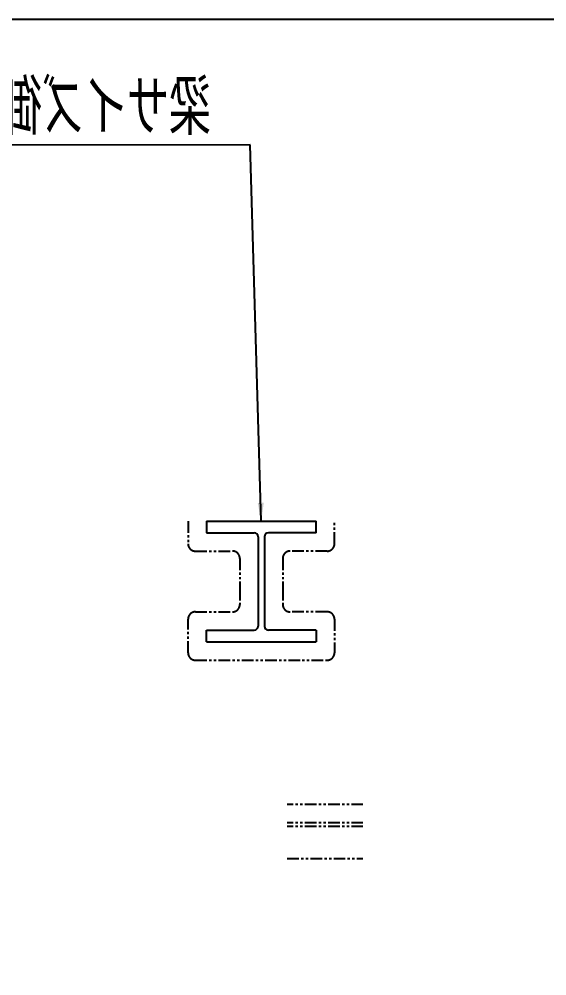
# Model space of a CAD drawing. Header units: inches. Extents: x 107967 to 757940, y -1505 to 368711.
# Drawn here: x 315030 to 351636, y 217985 to 284385 of the extents above; entities that cross this region are included whole.
import ezdxf

# ---------------------------------------------------------------- set-up
doc = ezdxf.new("R2010")
doc.units = ezdxf.units.IN
doc.header["$MEASUREMENT"] = 0
doc.linetypes.add('PHANTOM', pattern=[63.5, 31.75, -6.35, 6.35, -6.35, 6.35, -6.35])
for name, color, linetype in [('_P11_製品寸法', 9, 'Continuous'), ('_P18_文字', 3, 'Continuous'), ('_別途', 6, 'PHANTOM'), ('_躯体', 8, 'Continuous')]:
    doc.layers.add(name, color=color, linetype=linetype)
doc.styles.add('OKAMURA', font='simplex8.shx', dxfattribs={"width": 0.7, "bigfont": 'BIGFONT.shx'})
doc.dimstyles.new('OKAMURA-050', dxfattribs={"dimscale": 50, "dimtxt": 3, "dimasz": 1, "dimexe": 0, "dimexo": 3, "dimgap": 1, "dimtad": 1, "dimdec": 8, "dimdsep": 46, "dimtxsty": 'OKAMURA', "dimblk1": 'DOT', "dimblk2": 'DOT', "dimsah": 1, "dimcen": 0, "dimclrt": 3, "dimadec": 0, "dimazin": 0, "dimtfac": 1, "dimtdec": 8, "dimtix": 1, "dimtmove": 2, "dimatfit": 3, "dimfxl": 1, "dimtolj": 1, "dimarcsym": 0})

# ---------------------------------------------------------------- blocks, each defined once
blk = doc.blocks.new('_DOT')
at = {"color": 0, "linetype": 'ByBlock'}
blk.add_line((-0.5, 0), (-1, 0), dxfattribs=at)
at = {"color": 0, "linetype": 'ByBlock', "const_width": 0.5}
blk.add_lwpolyline([(-0.25, 0, 1), (0.25, 0, 1)], format="xyb", close=True, dxfattribs=at)
blk = doc.blocks.new('*U199')
at = {"layer": '_別途'}
for p, q in [((0, 148), (-207, 148)), ((0, 98), (-207, 98)), ((0, 88), (-207, 88)), ((-207, 0), (0, 0))]:
    blk.add_line(p, q, dxfattribs=at)
blk = doc.blocks.new('*U340')
at = {"layer": '_別途'}
for p, q in [((-200, 0), (-200, -62)), ((200, -62), (200, 0)), ((-180, -82), (-78.5, -82)), ((-58.5, -102), (-58.5, -185)), ((58.5, -102), (58.5, -192.3)), ((180, -82), (78.5, -82)), ((-58.5, -185), (-58.5, -228)), ((58.5, -185), (58.5, -228)), ((-180, -248), (-78.5, -248)), ((180, -248), (78.5, -248)), ((-200, -360), (-200, -268)), ((200, -268), (200, -360)), ((-180, -380), (180, -380))]:
    blk.add_line(p, q, dxfattribs=at)
for centre, start, end in [((-180, -62), 180, 270), ((180, -62), 270, 0), ((-78.5, -102), 0, 90), ((78.5, -102), 90, 180), ((-78.5, -228), 270, 0), ((78.5, -228), 180, 270), ((-180, -268), 90, 180), ((180, -268), 0, 90), ((-180, -360), 180, 270), ((180, -360), 270, 0)]:
    blk.add_arc(centre, 20, start, end, dxfattribs=at)
at = {"layer": '_躯体'}
for p, q in [((-150, 0), (-150, -32)), ((-150, 0), (150, 0)), ((150, -32), (150, 0)), ((-150, -32), (-19.5, -32)), ((-8.5, -43), (-8.5, -185)), ((8.5, -43), (8.5, -185)), ((150, -32), (19.5, -32)), ((-8.5, -185), (-8.5, -287)), ((8.5, -185), (8.5, -287)), ((-150, -298), (-19.5, -298)), ((-150, -330), (-150, -298)), ((150, -298), (19.5, -298)), ((150, -298), (150, -330)), ((-150, -330), (150, -330))]:
    blk.add_line(p, q, dxfattribs=at)
for centre, start, end in [((-19.5, -43), 0, 90), ((19.5, -43), 90, 180), ((-19.5, -287), 270, 0), ((19.5, -287), 180, 270)]:
    blk.add_arc(centre, 11, start, end, dxfattribs=at)
at = {"layer": '_P18_文字', "extrusion": (-4.44089e-16, 0, -1), "insert": (-1985.4, 1205.3), "char_height": 150, "attachment_point": 3, "text_direction": (-1, 0, 0), "style": 'OKAMURA'}
blk.add_mtext_dynamic_manual_height_columns('梁サイズ御確認お願いいたします。', width=2097.447, gutter_width=37.5, heights=[0], dxfattribs=at)
at = {"layer": '_P18_文字'}
blk.add_leader([(0, 0), (-29.9, 1028), (-1989.8, 1025.8)], dimstyle='OKAMURA-050', override={"dimgap": 1, "dimtad": 0}, dxfattribs=at)

msp = doc.modelspace()

# ---------------------------------------------------------------- linework, layer by layer
at = {"layer": '_P11_製品寸法'}
msp.add_lwpolyline([(521047, 121833), (107967, 121833), (107967, 284385), (521047, 284385)], close=True, dxfattribs=at)

# ---------------------------------------------------------------- block references
at = {"xscale": 25.4, "yscale": 25.4, "zscale": 25.4}
for name, p in [('*U340', (331826, 249548)), ('*U199', (338882, 226125))]:
    msp.add_blockref(name, p, dxfattribs=at)

doc.saveas('drawing.dxf')
